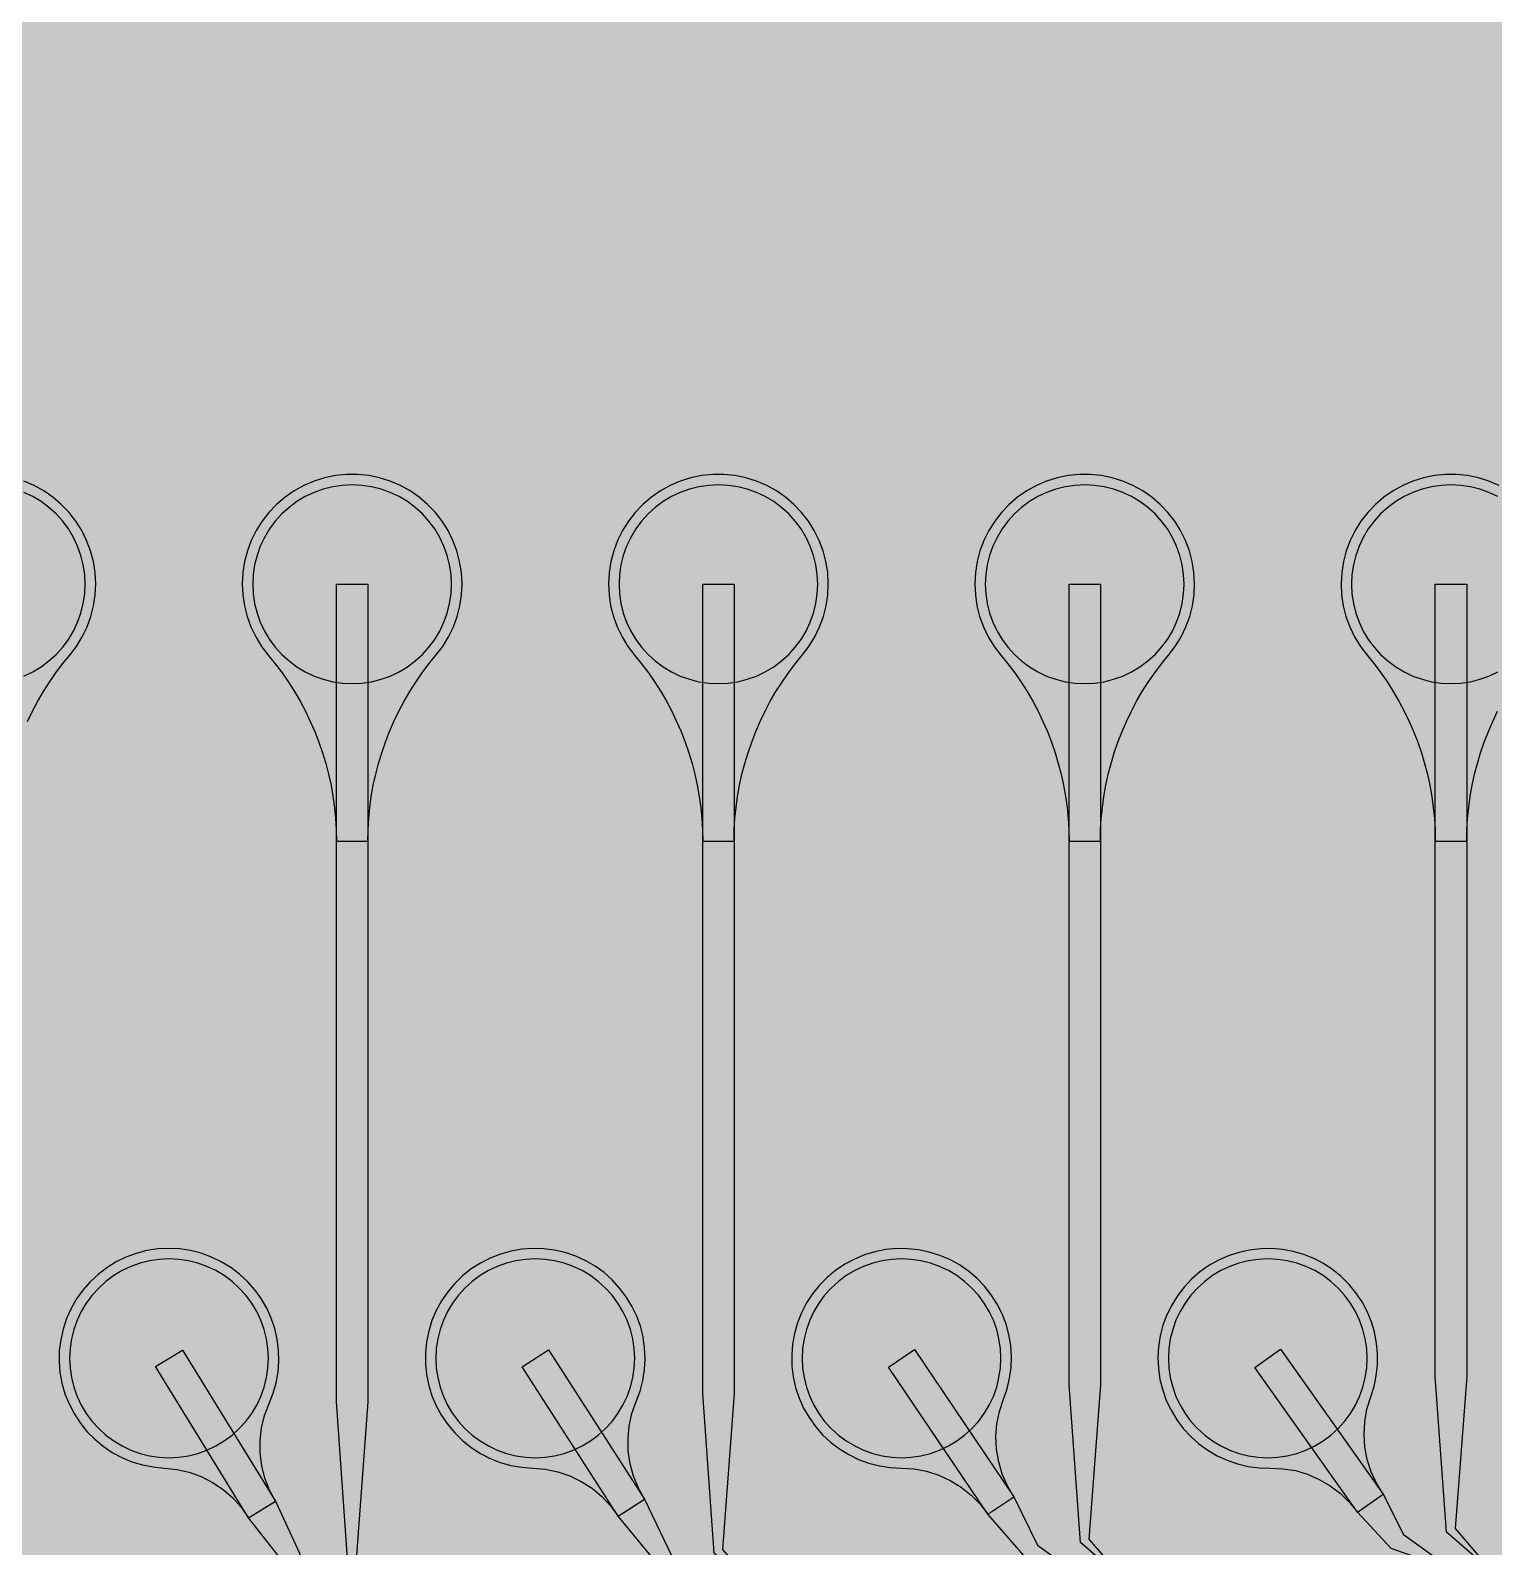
# Model space of a CAD drawing. Header units: metres. Extents: x -7220 to 10980, y -29667 to 1833.
# Drawn here: x 4485 to 5884, y -26963 to -25513 of the extents above; entities that cross this region are included whole.
import ezdxf

# ---------------------------------------------------------------- set-up
doc = ezdxf.new("R2010")
doc.units = ezdxf.units.M
for name, color, linetype in [('Metal1', 4, 'CONTINUOUS'), ('Polyimide', 7, 'CONTINUOUS'), ('Polyimide_Negative', 5, 'CONTINUOUS')]:
    doc.layers.add(name, color=color, linetype=linetype)

msp = doc.modelspace()

# ---------------------------------------------------------------- hatches: boundary and pattern name
at = {"layer": 'Polyimide'}
msp.add_hatch(color=7, dxfattribs=at).paths.add_polyline_path([(4099.4, -13861.6), (4142.6, -14152.8), (4214.2, -14438.4), (4313.4, -14715.5), (4439.2, -14981.7), (4590.6, -15234.2), (4766, -15470.7), (4963.7, -15688.8), (5181.8, -15886.5), (5418.3, -16061.9), (5670.8, -16213.3), (5936.9, -16339.1), (6214.1, -16438.3), (6499.7, -16509.9), (6790.9, -16553.1), (7085, -16567.5), (9980.4, -16567.5), (10058.8, -16571.4), (10136.4, -16582.9), (10212.6, -16601.9), (10286.5, -16628.4), (10357.5, -16662), (10424.8, -16702.3), (10487.9, -16749.1), (10546.1, -16801.8), (10598.8, -16860), (10645.6, -16923), (10685.9, -16990.4), (10719.5, -17061.4), (10745.9, -17135.3), (10765, -17211.4), (10776.5, -17289.1), (10780.4, -17367.5), (10780.4, -21957.3), (10741.6, -22012.9), (10706, -22070.6), (10673.6, -22130.1), (10644.5, -22191.4), (10618.9, -22254.2), (10596.8, -22318.2), (10578.3, -22383.5), (10563.4, -22449.6), (10552.2, -22516.5), (10544.7, -22583.8), (10541, -22651.5), (10541, -22719.3), (10544.7, -22787), (10552.2, -22854.4), (10563.4, -22921.2), (10578.3, -22987.4), (10596.8, -23052.6), (10618.9, -23116.7), (10644.5, -23179.5), (10673.6, -23240.7), (10706, -23300.3), (10741.6, -23357.9), (10780.4, -23413.5), (10780.4, -28667.5), (10776.5, -28745.9), (10765, -28823.6), (10745.9, -28899.7), (10719.5, -28973.6), (10685.9, -29044.6), (10645.6, -29112), (10598.8, -29175), (10546.1, -29233.2), (10487.9, -29285.9), (10424.8, -29332.7), (10357.5, -29373), (10286.5, -29406.6), (10212.6, -29433.1), (10136.4, -29452.1), (10058.8, -29463.6), (9980.4, -29467.5), (-6219.6, -29467.5), (-6298, -29463.6), (-6375.7, -29452.1), (-6451.9, -29433.1), (-6525.8, -29406.6), (-6596.7, -29373), (-6664.1, -29332.7), (-6727.1, -29285.9), (-6785.3, -29233.2), (-6838, -29175), (-6884.8, -29112), (-6925.2, -29044.6), (-6958.7, -28973.6), (-6985.2, -28899.7), (-7004.3, -28823.6), (-7015.8, -28745.9), (-7019.6, -28667.5), (-7019.6, -23426.3), (-6979.4, -23370.1), (-6942.3, -23311.6), (-6908.7, -23251.2), (-6878.5, -23189), (-6851.8, -23125.1), (-6828.8, -23059.9), (-6809.5, -22993.4), (-6794, -22926), (-6782.4, -22857.8), (-6774.6, -22789.1), (-6770.7, -22720), (-6770.7, -22650.8), (-6774.6, -22581.8), (-6782.4, -22513), (-6794, -22444.8), (-6809.5, -22377.4), (-6828.8, -22311), (-6851.8, -22245.7), (-6878.5, -22181.9), (-6908.7, -22119.7), (-6942.3, -22059.2), (-6979.4, -22000.8), (-7019.6, -21944.5), (-7019.6, -17367.5), (-7015.8, -17289.1), (-7004.3, -17211.4), (-6985.2, -17135.3), (-6958.7, -17061.4), (-6925.2, -16990.4), (-6884.8, -16923), (-6838, -16860), (-6785.3, -16801.8), (-6727.1, -16749.1), (-6664.1, -16702.3), (-6596.7, -16662), (-6525.8, -16628.4), (-6451.9, -16601.9), (-6375.7, -16582.9), (-6298, -16571.4), (-6219.6, -16567.5), (-3314, -16567.5), (-3019.9, -16553.1), (-2728.7, -16509.9), (-2443.1, -16438.3), (-2165.9, -16339.1), (-1899.8, -16213.3), (-1647.3, -16061.9), (-1410.8, -15886.5), (-1192.7, -15688.8), (-995, -15470.7), (-819.6, -15234.2), (-668.2, -14981.7), (-542.4, -14715.5), (-443.2, -14438.4), (-371.6, -14152.8), (-328.4, -13861.6), (-314, -13567.5), (-314, -13373.5), (-317.5, -13328.1), (-327.7, -13283.8), (-344.6, -13241.5), (-367.6, -13202.3), (-396.4, -13167), (-430.1, -13136.5), (-468, -13111.4), (-509.3, -13092.3), (-509.3, -13092.3), (-578.2, -13061.3), (-642.2, -13021.2), (-700.3, -12973), (-751.3, -12917.3), (-794.4, -12855.3), (-828.7, -12788.1), (-853.7, -12716.8), (-868.9, -12642.8), (-874, -12567.5), (-868.9, -12492.2), (-853.7, -12418.2), (-828.7, -12346.9), (-794.4, -12279.7), (-751.3, -12217.7), (-700.3, -12162), (-642.2, -12113.8), (-578.2, -12073.7), (-509.3, -12042.7), (-509.3, -12042.7), (-468, -12023.6), (-430.1, -11998.5), (-396.4, -11968), (-367.6, -11932.7), (-344.6, -11893.5), (-327.7, -11851.2), (-317.5, -11806.9), (-314, -11761.5), (-314, -11074.3), (-317.5, -11028.9), (-327.7, -10984.6), (-344.6, -10942.4), (-367.6, -10903.1), (-396.4, -10867.8), (-430.1, -10837.3), (-468, -10812.2), (-509.3, -10793.2), (-509.3, -10793.2), (-578.2, -10762.1), (-642.2, -10722.1), (-700.3, -10673.8), (-751.3, -10618.1), (-794.4, -10556.1), (-828.7, -10488.9), (-853.7, -10417.6), (-868.9, -10343.7), (-874, -10268.3), (-868.9, -10193), (-853.7, -10119), (-828.7, -10047.8), (-794.4, -9980.5), (-751.3, -9918.5), (-700.3, -9862.9), (-642.2, -9814.6), (-578.2, -9774.6), (-509.3, -9743.5), (-509.3, -9743.5), (-468, -9724.5), (-430.1, -9699.4), (-396.4, -9668.8), (-367.6, -9633.5), (-344.6, -9594.3), (-327.7, -9552), (-317.5, -9507.7), (-314, -9462.4), (-314, -8775.1), (-317.5, -8729.8), (-327.7, -8685.5), (-344.6, -8643.2), (-367.6, -8604), (-396.4, -8568.7), (-430.1, -8538.1), (-468, -8513), (-509.3, -8494), (-509.3, -8494), (-578.2, -8462.9), (-642.2, -8422.9), (-700.3, -8374.6), (-751.3, -8319), (-794.4, -8257), (-828.7, -8189.7), (-853.7, -8118.5), (-868.9, -8044.5), (-874, -7969.2), (-868.9, -7893.8), (-853.7, -7819.9), (-828.7, -7748.6), (-794.4, -7681.4), (-751.3, -7619.4), (-700.3, -7563.7), (-642.2, -7515.4), (-578.2, -7475.4), (-509.3, -7444.3), (-509.3, -7444.3), (-468, -7425.3), (-430.1, -7400.2), (-396.4, -7369.7), (-367.6, -7334.4), (-344.6, -7295.1), (-327.7, -7252.9), (-317.5, -7208.6), (-314, -7163.2), (-314, -6476), (-317.5, -6430.6), (-327.7, -6386.3), (-344.6, -6344), (-367.6, -6304.8), (-396.4, -6269.5), (-430.1, -6239), (-468, -6213.9), (-509.3, -6194.8), (-509.3, -6194.8), (-578.2, -6163.8), (-642.2, -6123.7), (-700.3, -6075.5), (-751.3, -6019.8), (-794.4, -5957.8), (-828.7, -5890.6), (-853.7, -5819.3), (-868.9, -5745.3), (-874, -5670), (-868.9, -5594.7), (-853.7, -5520.7), (-828.7, -5449.4), (-794.4, -5382.2), (-751.3, -5320.2), (-700.3, -5264.5), (-642.2, -5216.3), (-578.2, -5176.2), (-509.3, -5145.2), (-509.3, -5145.2), (-468, -5126.1), (-430.1, -5101), (-396.4, -5070.5), (-367.6, -5035.2), (-344.6, -4996), (-327.7, -4953.7), (-317.5, -4909.4), (-314, -4864), (-314, 380), (-314, 1532.5), (-269, 1532.5), (-268.8, 1525.6), (-268.1, 1518.8), (-267, 1512), (-265.4, 1505.3), (-263.4, 1498.7), (-261, 1492.3), (-258.2, 1486.1), (-254.9, 1480), (-251.3, 1474.2), (-247.3, 1468.6), (-242.9, 1463.3), (-238.2, 1458.3), (-233.2, 1453.6), (-227.9, 1449.2), (-222.3, 1445.2), (-216.5, 1441.6), (-210.4, 1438.3), (-204.2, 1435.5), (-197.8, 1433.1), (-191.2, 1431.1), (-184.5, 1429.5), (-177.7, 1428.4), (-170.9, 1427.7), (-164, 1427.5), (-157.1, 1427.7), (-150.3, 1428.4), (-143.5, 1429.5), (-136.8, 1431.1), (-130.2, 1433.1), (-123.8, 1435.5), (-117.6, 1438.3), (-111.5, 1441.6), (-105.7, 1445.2), (-100.1, 1449.2), (-94.8, 1453.6), (-89.8, 1458.3), (-85.1, 1463.3), (-80.7, 1468.6), (-76.7, 1474.2), (-73.1, 1480), (-69.8, 1486.1), (-67, 1492.3), (-64.6, 1498.7), (-62.6, 1505.3), (-61, 1512), (-59.9, 1518.8), (-59.2, 1525.6), (-59, 1532.5), (1786, 1532.5), (3835, 1532.5), (3835.2, 1539), (3835.9, 1545.6), (3836.9, 1552), (3838.4, 1558.4), (3840.3, 1564.6), (3842.6, 1570.8), (3845.3, 1576.7), (3848.4, 1582.5), (3851.9, 1588.1), (3855.7, 1593.4), (3859.8, 1598.4), (3864.3, 1603.2), (3869.1, 1607.7), (3874.1, 1611.8), (3879.4, 1615.6), (3885, 1619.1), (3890.8, 1622.2), (3896.7, 1624.9), (3902.9, 1627.2), (3909.1, 1629.1), (3915.5, 1630.6), (3921.9, 1631.6), (3928.5, 1632.3), (3935, 1632.5), (3941.5, 1632.3), (3948.1, 1631.6), (3954.5, 1630.6), (3960.9, 1629.1), (3967.1, 1627.2), (3973.3, 1624.9), (3979.2, 1622.2), (3985, 1619.1), (3990.6, 1615.6), (3995.9, 1611.8), (4000.9, 1607.7), (4005.7, 1603.2), (4010.2, 1598.4), (4014.3, 1593.4), (4018.1, 1588.1), (4021.6, 1582.5), (4024.7, 1576.7), (4027.4, 1570.8), (4029.7, 1564.6), (4031.6, 1558.4), (4033.1, 1552), (4034.1, 1545.6), (4034.8, 1539), (4035, 1532.5), (4085, 1532.5), (4085, 380), (4085, 330), (4085, -4864), (4088.5, -4909.4), (4098.7, -4953.7), (4115.6, -4996), (4138.6, -5035.2), (4167.4, -5070.5), (4201.1, -5101), (4239, -5126.1), (4280.3, -5145.2), (4280.3, -5145.2), (4349.2, -5176.2), (4413.2, -5216.3), (4471.3, -5264.5), (4522.3, -5320.2), (4565.4, -5382.2), (4599.7, -5449.4), (4624.7, -5520.7), (4639.9, -5594.7), (4645, -5670), (4639.9, -5745.3), (4624.7, -5819.3), (4599.7, -5890.6), (4565.4, -5957.8), (4522.3, -6019.8), (4471.3, -6075.5), (4413.2, -6123.7), (4349.2, -6163.8), (4280.3, -6194.8), (4239, -6213.9), (4201.1, -6239), (4167.4, -6269.5), (4138.6, -6304.8), (4115.6, -6344), (4098.7, -6386.3), (4088.5, -6430.6), (4085, -6476), (4085, -13567.5), (4099.4, -13861.6)])

# ---------------------------------------------------------------- linework, layer by layer
at = {"layer": 'Metal1'}
for points in [[(1973.9, -18191.7), (1973.9, -28286.6), (2003.3, -28316), (9372.5, -28316), (9401.9, -28286.6), (9401.9, -27007.4), (9372.5, -26978), (5872.5, -26978), (5838.7, -26948.7), (5827.9, -26800), (5827.9, -26042.5), (5857.9, -26042.5), (5857.9, -26800), (5847, -26945.3), (5873.3, -26976), (9373.3, -26976), (9403.9, -27006.6), (9403.9, -28287.4), (9373.3, -28318), (2002.5, -28318), (1971.9, -28287.4), (1971.9, -18191.7)], [(1978.9, -18191.7), (1978.9, -28281.6), (2008.3, -28311), (9367.5, -28311), (9396.9, -28281.6), (9396.9, -27012.4), (9367.5, -26983), (5838.8, -26983), (5785.9, -26964.2), (5753.7, -26929.7), (5655.6, -26791.2), (5680.1, -26773.8), (5778.2, -26912.4), (5797.6, -26950.8), (5839.3, -26981), (9368.3, -26981), (9398.9, -27011.6), (9398.9, -28282.4), (9368.3, -28313), (2007.5, -28313), (1976.9, -28282.4), (1976.9, -18191.7)], [(1983.9, -18191.7), (1983.9, -28276.6), (2013.3, -28306), (9362.5, -28306), (9391.9, -28276.6), (9391.9, -27017.4), (9362.5, -26988), (5522.5, -26988), (5488.8, -26958.7), (5477.9, -26808), (5477.9, -26042.5), (5507.9, -26042.5), (5507.9, -26808), (5497, -26955.3), (5523.3, -26986), (9363.3, -26986), (9393.9, -27016.6), (9393.9, -28277.4), (9363.3, -28308), (2012.5, -28308), (1981.9, -28277.4), (1981.9, -18191.7)], [(1988.9, -18191.7), (1988.9, -28271.6), (2018.3, -28301), (9357.5, -28301), (9386.9, -28271.6), (9386.9, -27022.4), (9357.5, -26993), (5488.8, -26993), (5436.8, -26973.3), (5400.3, -26931.6), (5305.4, -26790.9), (5330.3, -26774.1), (5425.2, -26914.8), (5447.8, -26961), (5489.3, -26991), (9358.3, -26991), (9388.9, -27021.6), (9388.9, -28272.4), (9358.3, -28303), (2017.5, -28303), (1986.9, -28272.4), (1986.9, -18191.7)], [(1993.9, -18191.7), (1993.9, -28266.6), (2023.3, -28296), (9352.5, -28296), (9381.9, -28266.6), (9381.9, -27027.4), (9352.5, -26998), (5172.5, -26998), (5138.8, -26968.7), (5127.9, -26816), (5127.9, -26042.5), (5157.9, -26042.5), (5157.9, -26816), (5146.9, -26965.3), (5173.3, -26996), (9353.3, -26996), (9383.9, -27026.6), (9383.9, -28267.4), (9353.3, -28298), (2022.5, -28298), (1991.9, -28267.4), (1991.9, -18191.7)], [(1998.9, -18191.7), (1998.9, -28261.6), (2028.3, -28291), (9347.5, -28291), (9376.9, -28261.6), (9376.9, -27032.4), (9347.5, -27003), (5138.8, -27003), (5087.6, -26982.4), (5047.1, -26933.3), (4955.3, -26790.6), (4980.5, -26774.4), (5072.3, -26917.1), (5098.1, -26971.1), (5139.3, -27001), (9348.3, -27001), (9378.9, -27031.6), (9378.9, -28262.4), (9348.3, -28293), (2027.5, -28293), (1996.9, -28262.4), (1996.9, -18191.7)], [(2003.9, -18191.7), (2003.9, -28256.6), (2033.3, -28286), (9342.5, -28286), (9371.9, -28256.6), (9371.9, -27037.4), (9342.5, -27008), (4822.5, -27008), (4788.8, -26978.7), (4777.9, -26824), (4777.9, -26042.5), (4807.9, -26042.5), (4807.9, -26824), (4796.9, -26975.3), (4823.3, -27006), (9343.3, -27006), (9373.9, -27036.6), (9373.9, -28257.4), (9343.3, -28288), (2032.5, -28288), (2001.9, -28257.4), (2001.9, -18191.7)], [(2008.9, -18191.7), (2008.9, -28251.6), (2038.3, -28281), (9337.5, -28281), (9366.9, -28251.6), (9366.9, -27042.4), (9337.5, -27013), (4788.8, -27013), (4738.4, -26991.7), (4694, -26934.9), (4605.1, -26790.4), (4630.7, -26774.6), (4719.6, -26919.2), (4748.4, -26981.2), (4789.3, -27011), (9338.3, -27011), (9368.9, -27041.6), (9368.9, -28252.4), (9338.3, -28283), (2037.5, -28283), (2006.9, -28252.4), (2006.9, -18191.7)], [(4482.8, -26173.6), (4487.5, -26163.9), (4492.5, -26154.4), (4497.9, -26145.1), (4503.7, -26136.1), (4509.8, -26127.3), (4516.2, -26118.7), (4523, -26110.4), (4529.4, -26101.9), (4535, -26092.9), (4539.6, -26083.3), (4543.2, -26073.4), (4545.8, -26063.1), (4547.4, -26052.6), (4547.9, -26042), (4547.3, -26031.4), (4545.6, -26020.9), (4542.9, -26010.7), (4539.2, -26000.8), (4534.5, -25991.3), (4528.9, -25982.3), (4522.4, -25973.9), (4515, -25966.2), (4507, -25959.3), (4498.3, -25953.3), (4489, -25948.2), (4479.2, -25944)], [(5889, -25948.2), (5879.2, -25944), (5869.1, -25940.8), (5858.7, -25938.7), (5848.2, -25937.6), (5837.6, -25937.6), (5827, -25938.7), (5816.6, -25940.8), (5806.5, -25944), (5796.8, -25948.2), (5787.5, -25953.3), (5778.8, -25959.3), (5770.7, -25966.2), (5763.4, -25973.9), (5756.9, -25982.3), (5751.2, -25991.3), (5746.5, -26000.8), (5742.8, -26010.7), (5740.1, -26020.9), (5738.5, -26031.4), (5737.9, -26042), (5738.4, -26052.6), (5739.9, -26063.1), (5742.5, -26073.4), (5746.1, -26083.3), (5750.8, -26092.9), (5756.3, -26101.9), (5762.7, -26110.4), (5769.5, -26118.7), (5776, -26127.3), (5782.1, -26136.1), (5787.8, -26145.1), (5793.2, -26154.4), (5798.3, -26163.9), (5802.9, -26173.6), (5807.2, -26183.4), (5811.1, -26193.4), (5814.6, -26203.6), (5817.7, -26213.9), (5820.4, -26224.2), (5822.7, -26234.7), (5824.5, -26245.3), (5826, -26255.9), (5827, -26266.6), (5827.7, -26277.3), (5827.9, -26288.1), (5857.9, -26288.1), (5857.9, -26288.1), (5858.1, -26277.3), (5858.7, -26266.6), (5859.8, -26255.9), (5861.2, -26245.3), (5863.1, -26234.7), (5865.4, -26224.2), (5868.1, -26213.9), (5871.2, -26203.6), (5874.7, -26193.4), (5878.6, -26183.4), (5882.8, -26173.6), (5887.5, -26163.9)]]:
    msp.add_lwpolyline(points, dxfattribs=at)
for points in [[(4807.9, -26288.1), (4808.1, -26277.3), (4808.7, -26266.6), (4809.8, -26255.9), (4811.2, -26245.3), (4813.1, -26234.7), (4815.4, -26224.2), (4818.1, -26213.9), (4821.2, -26203.6), (4824.7, -26193.4), (4828.6, -26183.4), (4832.8, -26173.6), (4837.5, -26163.9), (4842.5, -26154.4), (4847.9, -26145.1), (4853.7, -26136.1), (4859.8, -26127.3), (4866.2, -26118.7), (4873, -26110.4), (4879.4, -26101.9), (4885, -26092.9), (4889.6, -26083.3), (4893.2, -26073.4), (4895.8, -26063.1), (4897.4, -26052.6), (4897.9, -26042), (4897.3, -26031.4), (4895.6, -26020.9), (4892.9, -26010.7), (4889.2, -26000.8), (4884.5, -25991.3), (4878.9, -25982.3), (4872.4, -25973.9), (4865, -25966.2), (4857, -25959.3), (4848.3, -25953.3), (4839, -25948.2), (4829.2, -25944), (4819.1, -25940.8), (4808.7, -25938.7), (4798.2, -25937.6), (4787.6, -25937.6), (4777, -25938.7), (4766.6, -25940.8), (4756.5, -25944), (4746.8, -25948.2), (4737.5, -25953.3), (4728.8, -25959.3), (4720.7, -25966.2), (4713.4, -25973.9), (4706.9, -25982.3), (4701.2, -25991.3), (4696.5, -26000.8), (4692.8, -26010.7), (4690.1, -26020.9), (4688.5, -26031.4), (4687.9, -26042), (4688.4, -26052.6), (4689.9, -26063.1), (4692.5, -26073.4), (4696.1, -26083.3), (4700.8, -26092.9), (4706.3, -26101.9), (4712.7, -26110.4), (4719.5, -26118.7), (4726, -26127.3), (4732.1, -26136.1), (4737.8, -26145.1), (4743.2, -26154.4), (4748.3, -26163.9), (4752.9, -26173.6), (4757.2, -26183.4), (4761.1, -26193.4), (4764.6, -26203.6), (4767.7, -26213.9), (4770.4, -26224.2), (4772.7, -26234.7), (4774.5, -26245.3), (4776, -26255.9), (4777, -26266.6), (4777.7, -26277.3), (4777.9, -26288.1), (4807.9, -26288.1)], [(5157.9, -26288.1), (5158.1, -26277.3), (5158.7, -26266.6), (5159.8, -26255.9), (5161.2, -26245.3), (5163.1, -26234.7), (5165.4, -26224.2), (5168.1, -26213.9), (5171.2, -26203.6), (5174.7, -26193.4), (5178.6, -26183.4), (5182.8, -26173.6), (5187.5, -26163.9), (5192.5, -26154.4), (5197.9, -26145.1), (5203.7, -26136.1), (5209.8, -26127.3), (5216.2, -26118.7), (5223, -26110.4), (5229.4, -26101.9), (5235, -26092.9), (5239.6, -26083.3), (5243.2, -26073.4), (5245.8, -26063.1), (5247.4, -26052.6), (5247.9, -26042), (5247.3, -26031.4), (5245.6, -26020.9), (5242.9, -26010.7), (5239.2, -26000.8), (5234.5, -25991.3), (5228.9, -25982.3), (5222.4, -25973.9), (5215, -25966.2), (5207, -25959.3), (5198.3, -25953.3), (5189, -25948.2), (5179.2, -25944), (5169.1, -25940.8), (5158.7, -25938.7), (5148.2, -25937.6), (5137.6, -25937.6), (5127, -25938.7), (5116.6, -25940.8), (5106.5, -25944), (5096.8, -25948.2), (5087.5, -25953.3), (5078.8, -25959.3), (5070.7, -25966.2), (5063.4, -25973.9), (5056.9, -25982.3), (5051.2, -25991.3), (5046.5, -26000.8), (5042.8, -26010.7), (5040.1, -26020.9), (5038.5, -26031.4), (5037.9, -26042), (5038.4, -26052.6), (5039.9, -26063.1), (5042.5, -26073.4), (5046.1, -26083.3), (5050.8, -26092.9), (5056.3, -26101.9), (5062.7, -26110.4), (5069.5, -26118.7), (5076, -26127.3), (5082.1, -26136.1), (5087.8, -26145.1), (5093.2, -26154.4), (5098.3, -26163.9), (5102.9, -26173.6), (5107.2, -26183.4), (5111.1, -26193.4), (5114.6, -26203.6), (5117.7, -26213.9), (5120.4, -26224.2), (5122.7, -26234.7), (5124.5, -26245.3), (5126, -26255.9), (5127, -26266.6), (5127.7, -26277.3), (5127.9, -26288.1), (5157.9, -26288.1)], [(5507.9, -26288.1), (5508.1, -26277.3), (5508.7, -26266.6), (5509.8, -26255.9), (5511.2, -26245.3), (5513.1, -26234.7), (5515.4, -26224.2), (5518.1, -26213.9), (5521.2, -26203.6), (5524.7, -26193.4), (5528.6, -26183.4), (5532.8, -26173.6), (5537.5, -26163.9), (5542.5, -26154.4), (5547.9, -26145.1), (5553.7, -26136.1), (5559.8, -26127.3), (5566.2, -26118.7), (5573, -26110.4), (5579.4, -26101.9), (5585, -26092.9), (5589.6, -26083.3), (5593.2, -26073.4), (5595.8, -26063.1), (5597.4, -26052.6), (5597.9, -26042), (5597.3, -26031.4), (5595.6, -26020.9), (5592.9, -26010.7), (5589.2, -26000.8), (5584.5, -25991.3), (5578.9, -25982.3), (5572.4, -25973.9), (5565, -25966.2), (5557, -25959.3), (5548.3, -25953.3), (5539, -25948.2), (5529.2, -25944), (5519.1, -25940.8), (5508.7, -25938.7), (5498.2, -25937.6), (5487.6, -25937.6), (5477, -25938.7), (5466.6, -25940.8), (5456.5, -25944), (5446.8, -25948.2), (5437.5, -25953.3), (5428.8, -25959.3), (5420.7, -25966.2), (5413.4, -25973.9), (5406.9, -25982.3), (5401.2, -25991.3), (5396.5, -26000.8), (5392.8, -26010.7), (5390.1, -26020.9), (5388.5, -26031.4), (5387.9, -26042), (5388.4, -26052.6), (5389.9, -26063.1), (5392.5, -26073.4), (5396.1, -26083.3), (5400.8, -26092.9), (5406.3, -26101.9), (5412.7, -26110.4), (5419.5, -26118.7), (5426, -26127.3), (5432.1, -26136.1), (5437.8, -26145.1), (5443.2, -26154.4), (5448.3, -26163.9), (5452.9, -26173.6), (5457.2, -26183.4), (5461.1, -26193.4), (5464.6, -26203.6), (5467.7, -26213.9), (5470.4, -26224.2), (5472.7, -26234.7), (5474.5, -26245.3), (5476, -26255.9), (5477, -26266.6), (5477.7, -26277.3), (5477.9, -26288.1), (5507.9, -26288.1)], [(4719.6, -26919.2), (4713.8, -26908.4), (4709.5, -26897.1), (4706.5, -26885.3), (4705, -26873.2), (4704.9, -26861), (4706.4, -26848.9), (4709.3, -26837.1), (4713.6, -26825.7), (4717.4, -26815.9), (4720.3, -26805.8), (4722.1, -26795.5), (4722.8, -26785), (4722.6, -26774.6), (4721.3, -26764.2), (4718.9, -26754), (4715.6, -26744), (4711.3, -26734.5), (4706, -26725.4), (4699.9, -26716.9), (4692.9, -26709.1), (4685.2, -26702), (4676.9, -26695.6), (4667.9, -26690.2), (4658.5, -26685.7), (4648.6, -26682.1), (4638.5, -26679.5), (4628.1, -26678), (4617.6, -26677.5), (4607.2, -26678), (4596.8, -26679.6), (4586.6, -26682.3), (4576.8, -26685.9), (4567.4, -26690.4), (4558.5, -26695.9), (4550.1, -26702.3), (4542.5, -26709.4), (4535.6, -26717.3), (4529.5, -26725.8), (4524.3, -26734.9), (4520, -26744.5), (4516.7, -26754.5), (4514.4, -26764.7), (4513.1, -26775.1), (4512.9, -26785.6), (4513.7, -26796), (4515.6, -26806.3), (4518.5, -26816.4), (4522.4, -26826.1), (4527.2, -26835.4), (4532.9, -26844.2), (4539.5, -26852.4), (4546.9, -26859.8), (4554.9, -26866.5), (4563.6, -26872.4), (4572.8, -26877.3), (4582.5, -26881.4), (4592.5, -26884.4), (4602.8, -26886.4), (4613.3, -26887.4), (4625.4, -26888.7), (4637.2, -26891.4), (4648.7, -26895.6), (4659.6, -26901.1), (4669.7, -26907.9), (4678.9, -26915.9), (4687, -26924.9), (4694, -26934.9), (4719.6, -26919.2)], [(5072.3, -26917.1), (5066.4, -26906.5), (5061.7, -26895.2), (5058.5, -26883.5), (5056.8, -26871.4), (5056.5, -26859.2), (5057.7, -26847.1), (5060.3, -26835.2), (5064.4, -26823.7), (5068.1, -26813.9), (5070.7, -26803.8), (5072.3, -26793.4), (5072.9, -26782.9), (5072.4, -26772.5), (5070.9, -26762.1), (5068.3, -26751.9), (5064.8, -26742.1), (5060.3, -26732.6), (5054.8, -26723.7), (5048.5, -26715.3), (5041.4, -26707.6), (5033.6, -26700.6), (5025.1, -26694.5), (5016.1, -26689.2), (5006.5, -26684.9), (4996.6, -26681.5), (4986.4, -26679.1), (4976, -26677.8), (4965.5, -26677.5), (4955.1, -26678.3), (4944.7, -26680.1), (4934.6, -26682.9), (4924.9, -26686.7), (4915.5, -26691.5), (4906.7, -26697.1), (4898.5, -26703.7), (4891, -26711), (4884.3, -26719), (4878.3, -26727.6), (4873.3, -26736.8), (4869.2, -26746.5), (4866.1, -26756.5), (4864.1, -26766.8), (4863, -26777.2), (4863, -26787.7), (4864, -26798.1), (4866.1, -26808.4), (4869.2, -26818.4), (4873.3, -26828), (4878.3, -26837.2), (4884.2, -26845.9), (4890.9, -26853.9), (4898.4, -26861.2), (4906.6, -26867.8), (4915.4, -26873.5), (4924.7, -26878.2), (4934.5, -26882.1), (4944.6, -26884.9), (4954.9, -26886.7), (4965.4, -26887.5), (4977.5, -26888.5), (4989.4, -26891), (5001, -26894.9), (5011.9, -26900.2), (5022.2, -26906.8), (5031.5, -26914.6), (5039.9, -26923.5), (5047.1, -26933.3), (5072.3, -26917.1)], [(5425.2, -26914.8), (5419, -26904.3), (5414.1, -26893.2), (5410.7, -26881.5), (5408.6, -26869.5), (5408.1, -26857.3), (5409, -26845.2), (5411.5, -26833.2), (5415.3, -26821.7), (5418.7, -26811.7), (5421.1, -26801.6), (5422.5, -26791.2), (5422.9, -26780.7), (5422.2, -26770.2), (5420.4, -26759.9), (5417.7, -26749.8), (5413.9, -26740), (5409.2, -26730.7), (5403.6, -26721.8), (5397.1, -26713.6), (5389.8, -26706), (5381.8, -26699.2), (5373.2, -26693.3), (5364, -26688.2), (5354.4, -26684.1), (5344.4, -26680.9), (5334.2, -26678.8), (5323.7, -26677.7), (5313.3, -26677.6), (5302.8, -26678.6), (5292.5, -26680.6), (5282.5, -26683.6), (5272.8, -26687.7), (5263.6, -26692.6), (5254.9, -26698.5), (5246.9, -26705.2), (5239.5, -26712.6), (5232.9, -26720.8), (5227.2, -26729.6), (5222.4, -26738.9), (5218.5, -26748.6), (5215.6, -26758.7), (5213.7, -26769), (5212.9, -26779.4), (5213.1, -26789.9), (5214.4, -26800.3), (5216.7, -26810.5), (5220, -26820.5), (5224.3, -26830.1), (5229.5, -26839.2), (5235.6, -26847.7), (5242.5, -26855.6), (5250.1, -26862.7), (5258.5, -26869.1), (5267.4, -26874.6), (5276.8, -26879.1), (5286.6, -26882.7), (5296.8, -26885.4), (5307.2, -26887), (5317.6, -26887.5), (5329.8, -26888.3), (5341.7, -26890.5), (5353.4, -26894.2), (5364.4, -26899.3), (5374.8, -26905.6), (5384.3, -26913.2), (5392.9, -26921.9), (5400.3, -26931.6), (5425.2, -26914.8)], [(5778.2, -26912.4), (5771.7, -26902), (5766.6, -26890.9), (5762.9, -26879.3), (5760.6, -26867.4), (5759.8, -26855.2), (5760.5, -26843.1), (5762.6, -26831.1), (5766.2, -26819.4), (5769.4, -26809.4), (5771.5, -26799.2), (5772.7, -26788.8), (5772.8, -26778.3), (5771.8, -26767.9), (5769.9, -26757.6), (5766.9, -26747.5), (5762.9, -26737.8), (5758, -26728.6), (5752.1, -26719.9), (5745.5, -26711.8), (5738, -26704.4), (5729.9, -26697.8), (5721.2, -26692), (5711.9, -26687.2), (5702.2, -26683.3), (5692.1, -26680.3), (5681.8, -26678.4), (5671.3, -26677.6), (5660.9, -26677.7), (5650.5, -26679), (5640.2, -26681.2), (5630.3, -26684.5), (5620.7, -26688.7), (5611.6, -26693.9), (5603, -26699.9), (5595.1, -26706.8), (5587.9, -26714.4), (5581.5, -26722.7), (5576, -26731.7), (5571.4, -26741.1), (5567.7, -26750.9), (5565.1, -26761), (5563.5, -26771.4), (5562.9, -26781.8), (5563.3, -26792.3), (5564.8, -26802.7), (5567.4, -26812.8), (5570.9, -26822.7), (5575.4, -26832.2), (5580.8, -26841.2), (5587.1, -26849.5), (5594.2, -26857.3), (5602, -26864.2), (5610.4, -26870.4), (5619.5, -26875.7), (5629, -26880), (5638.9, -26883.4), (5649.2, -26885.8), (5659.5, -26887.2), (5670, -26887.5), (5682.2, -26888), (5694.2, -26889.9), (5705.9, -26893.4), (5717.1, -26898.2), (5727.6, -26904.3), (5737.3, -26911.7), (5746, -26920.2), (5753.7, -26929.7), (5778.2, -26912.4)]]:
    msp.add_lwpolyline(points, close=True, dxfattribs=at)
at = {"layer": 'Polyimide_Negative'}
for points in [[(4479.2, -26130.3), (4487.7, -26126.3), (4495.7, -26121.5), (4503.1, -26115.9), (4510.1, -26109.7), (4516.3, -26102.8), (4521.9, -26095.3), (4526.7, -26087.3), (4530.6, -26078.9), (4533.8, -26070.1), (4536, -26061), (4537.4, -26051.8), (4537.9, -26042.5), (4537.9, -26042.5), (4537.4, -26033.2), (4536, -26024), (4533.8, -26014.9), (4530.6, -26006.1), (4526.7, -25997.7), (4521.9, -25989.7), (4516.3, -25982.2), (4510.1, -25975.3), (4503.1, -25969.1), (4495.7, -25963.5), (4487.7, -25958.7), (4479.2, -25954.7)], [(5887.7, -25958.7), (5879.2, -25954.7), (5870.5, -25951.6), (5861.4, -25949.3), (5852.2, -25948), (5842.9, -25947.5), (5833.6, -25948), (5824.3, -25949.3), (5815.3, -25951.6), (5806.5, -25954.7), (5798.1, -25958.7), (5790.1, -25963.5), (5782.6, -25969.1), (5775.7, -25975.3), (5769.4, -25982.2), (5763.9, -25989.7), (5759.1, -25997.7), (5755.1, -26006.1), (5752, -26014.9), (5749.7, -26024), (5748.3, -26033.2), (5747.9, -26042.5), (5748.3, -26051.8), (5749.7, -26061), (5752, -26070.1), (5755.1, -26078.9), (5759.1, -26087.3), (5763.9, -26095.3), (5769.4, -26102.8), (5775.7, -26109.7), (5782.6, -26115.9), (5790.1, -26121.5), (5798.1, -26126.3), (5806.5, -26130.3), (5815.3, -26133.4), (5824.3, -26135.7), (5833.6, -26137), (5842.9, -26137.5), (5852.2, -26137), (5861.4, -26135.7), (5870.5, -26133.4), (5879.2, -26130.3), (5887.7, -26126.3)]]:
    msp.add_lwpolyline(points, dxfattribs=at)
for points in [[(4887.9, -26042.5), (4887.4, -26033.2), (4886, -26024), (4883.8, -26014.9), (4880.6, -26006.1), (4876.7, -25997.7), (4871.9, -25989.7), (4866.3, -25982.2), (4860.1, -25975.3), (4853.1, -25969.1), (4845.7, -25963.5), (4837.7, -25958.7), (4829.2, -25954.7), (4820.5, -25951.6), (4811.4, -25949.3), (4802.2, -25948), (4792.9, -25947.5), (4783.6, -25948), (4774.3, -25949.3), (4765.3, -25951.6), (4756.5, -25954.7), (4748.1, -25958.7), (4740.1, -25963.5), (4732.6, -25969.1), (4725.7, -25975.3), (4719.4, -25982.2), (4713.9, -25989.7), (4709.1, -25997.7), (4705.1, -26006.1), (4702, -26014.9), (4699.7, -26024), (4698.3, -26033.2), (4697.9, -26042.5), (4698.3, -26051.8), (4699.7, -26061), (4702, -26070.1), (4705.1, -26078.9), (4709.1, -26087.3), (4713.9, -26095.3), (4719.4, -26102.8), (4725.7, -26109.7), (4732.6, -26115.9), (4740.1, -26121.5), (4748.1, -26126.3), (4756.5, -26130.3), (4765.3, -26133.4), (4774.3, -26135.7), (4783.6, -26137), (4792.9, -26137.5), (4802.2, -26137), (4811.4, -26135.7), (4820.5, -26133.4), (4829.2, -26130.3), (4837.7, -26126.3), (4845.7, -26121.5), (4853.1, -26115.9), (4860.1, -26109.7), (4866.3, -26102.8), (4871.9, -26095.3), (4876.7, -26087.3), (4880.6, -26078.9), (4883.8, -26070.1), (4886, -26061), (4887.4, -26051.8), (4887.9, -26042.5)], [(5237.9, -26042.5), (5237.4, -26033.2), (5236, -26024), (5233.8, -26014.9), (5230.6, -26006.1), (5226.7, -25997.7), (5221.9, -25989.7), (5216.3, -25982.2), (5210.1, -25975.3), (5203.1, -25969.1), (5195.7, -25963.5), (5187.7, -25958.7), (5179.2, -25954.7), (5170.5, -25951.6), (5161.4, -25949.3), (5152.2, -25948), (5142.9, -25947.5), (5133.6, -25948), (5124.3, -25949.3), (5115.3, -25951.6), (5106.5, -25954.7), (5098.1, -25958.7), (5090.1, -25963.5), (5082.6, -25969.1), (5075.7, -25975.3), (5069.4, -25982.2), (5063.9, -25989.7), (5059.1, -25997.7), (5055.1, -26006.1), (5052, -26014.9), (5049.7, -26024), (5048.3, -26033.2), (5047.9, -26042.5), (5048.3, -26051.8), (5049.7, -26061), (5052, -26070.1), (5055.1, -26078.9), (5059.1, -26087.3), (5063.9, -26095.3), (5069.4, -26102.8), (5075.7, -26109.7), (5082.6, -26115.9), (5090.1, -26121.5), (5098.1, -26126.3), (5106.5, -26130.3), (5115.3, -26133.4), (5124.3, -26135.7), (5133.6, -26137), (5142.9, -26137.5), (5152.2, -26137), (5161.4, -26135.7), (5170.5, -26133.4), (5179.2, -26130.3), (5187.7, -26126.3), (5195.7, -26121.5), (5203.1, -26115.9), (5210.1, -26109.7), (5216.3, -26102.8), (5221.9, -26095.3), (5226.7, -26087.3), (5230.6, -26078.9), (5233.8, -26070.1), (5236, -26061), (5237.4, -26051.8), (5237.9, -26042.5)], [(5587.9, -26042.5), (5587.4, -26033.2), (5586, -26024), (5583.8, -26014.9), (5580.6, -26006.1), (5576.7, -25997.7), (5571.9, -25989.7), (5566.3, -25982.2), (5560.1, -25975.3), (5553.1, -25969.1), (5545.7, -25963.5), (5537.7, -25958.7), (5529.2, -25954.7), (5520.5, -25951.6), (5511.4, -25949.3), (5502.2, -25948), (5492.9, -25947.5), (5483.6, -25948), (5474.3, -25949.3), (5465.3, -25951.6), (5456.5, -25954.7), (5448.1, -25958.7), (5440.1, -25963.5), (5432.6, -25969.1), (5425.7, -25975.3), (5419.4, -25982.2), (5413.9, -25989.7), (5409.1, -25997.7), (5405.1, -26006.1), (5402, -26014.9), (5399.7, -26024), (5398.3, -26033.2), (5397.9, -26042.5), (5398.3, -26051.8), (5399.7, -26061), (5402, -26070.1), (5405.1, -26078.9), (5409.1, -26087.3), (5413.9, -26095.3), (5419.4, -26102.8), (5425.7, -26109.7), (5432.6, -26115.9), (5440.1, -26121.5), (5448.1, -26126.3), (5456.5, -26130.3), (5465.3, -26133.4), (5474.3, -26135.7), (5483.6, -26137), (5492.9, -26137.5), (5502.2, -26137), (5511.4, -26135.7), (5520.5, -26133.4), (5529.2, -26130.3), (5537.7, -26126.3), (5545.7, -26121.5), (5553.1, -26115.9), (5560.1, -26109.7), (5566.3, -26102.8), (5571.9, -26095.3), (5576.7, -26087.3), (5580.6, -26078.9), (5583.8, -26070.1), (5586, -26061), (5587.4, -26051.8), (5587.9, -26042.5)], [(4712.9, -26782.5), (4712.4, -26773.2), (4711, -26764), (4708.8, -26754.9), (4705.6, -26746.1), (4701.7, -26737.7), (4696.9, -26729.7), (4691.3, -26722.2), (4685.1, -26715.3), (4678.1, -26709.1), (4670.7, -26703.5), (4662.7, -26698.7), (4654.2, -26694.7), (4645.5, -26691.6), (4636.4, -26689.3), (4627.2, -26688), (4617.9, -26687.5), (4608.6, -26688), (4599.3, -26689.3), (4590.3, -26691.6), (4581.5, -26694.7), (4573.1, -26698.7), (4565.1, -26703.5), (4557.6, -26709.1), (4550.7, -26715.3), (4544.4, -26722.2), (4538.9, -26729.7), (4534.1, -26737.7), (4530.1, -26746.1), (4527, -26754.9), (4524.7, -26764), (4523.3, -26773.2), (4522.9, -26782.5), (4523.3, -26791.8), (4524.7, -26801), (4527, -26810.1), (4530.1, -26818.9), (4534.1, -26827.3), (4538.9, -26835.3), (4544.4, -26842.8), (4550.7, -26849.7), (4557.6, -26855.9), (4565.1, -26861.5), (4573.1, -26866.3), (4581.5, -26870.3), (4590.3, -26873.4), (4599.3, -26875.7), (4608.6, -26877), (4617.9, -26877.5), (4627.2, -26877), (4636.4, -26875.7), (4645.5, -26873.4), (4654.2, -26870.3), (4662.7, -26866.3), (4670.7, -26861.5), (4678.1, -26855.9), (4685.1, -26849.7), (4691.3, -26842.8), (4696.9, -26835.3), (4701.7, -26827.3), (4705.6, -26818.9), (4708.8, -26810.1), (4711, -26801), (4712.4, -26791.8), (4712.9, -26782.5)], [(5062.9, -26782.5), (5062.4, -26773.2), (5061, -26764), (5058.8, -26754.9), (5055.6, -26746.1), (5051.7, -26737.7), (5046.9, -26729.7), (5041.3, -26722.2), (5035.1, -26715.3), (5028.1, -26709.1), (5020.7, -26703.5), (5012.7, -26698.7), (5004.2, -26694.7), (4995.5, -26691.6), (4986.4, -26689.3), (4977.2, -26688), (4967.9, -26687.5), (4958.6, -26688), (4949.3, -26689.3), (4940.3, -26691.6), (4931.5, -26694.7), (4923.1, -26698.7), (4915.1, -26703.5), (4907.6, -26709.1), (4900.7, -26715.3), (4894.4, -26722.2), (4888.9, -26729.7), (4884.1, -26737.7), (4880.1, -26746.1), (4877, -26754.9), (4874.7, -26764), (4873.3, -26773.2), (4872.9, -26782.5), (4873.3, -26791.8), (4874.7, -26801), (4877, -26810.1), (4880.1, -26818.9), (4884.1, -26827.3), (4888.9, -26835.3), (4894.4, -26842.8), (4900.7, -26849.7), (4907.6, -26855.9), (4915.1, -26861.5), (4923.1, -26866.3), (4931.5, -26870.3), (4940.3, -26873.4), (4949.3, -26875.7), (4958.6, -26877), (4967.9, -26877.5), (4977.2, -26877), (4986.4, -26875.7), (4995.5, -26873.4), (5004.2, -26870.3), (5012.7, -26866.3), (5020.7, -26861.5), (5028.1, -26855.9), (5035.1, -26849.7), (5041.3, -26842.8), (5046.9, -26835.3), (5051.7, -26827.3), (5055.6, -26818.9), (5058.8, -26810.1), (5061, -26801), (5062.4, -26791.8), (5062.9, -26782.5)], [(5412.9, -26782.5), (5412.4, -26773.2), (5411, -26764), (5408.8, -26754.9), (5405.6, -26746.1), (5401.7, -26737.7), (5396.9, -26729.7), (5391.3, -26722.2), (5385.1, -26715.3), (5378.1, -26709.1), (5370.7, -26703.5), (5362.7, -26698.7), (5354.2, -26694.7), (5345.5, -26691.6), (5336.4, -26689.3), (5327.2, -26688), (5317.9, -26687.5), (5308.6, -26688), (5299.3, -26689.3), (5290.3, -26691.6), (5281.5, -26694.7), (5273.1, -26698.7), (5265.1, -26703.5), (5257.6, -26709.1), (5250.7, -26715.3), (5244.4, -26722.2), (5238.9, -26729.7), (5234.1, -26737.7), (5230.1, -26746.1), (5227, -26754.9), (5224.7, -26764), (5223.3, -26773.2), (5222.9, -26782.5), (5223.3, -26791.8), (5224.7, -26801), (5227, -26810.1), (5230.1, -26818.9), (5234.1, -26827.3), (5238.9, -26835.3), (5244.4, -26842.8), (5250.7, -26849.7), (5257.6, -26855.9), (5265.1, -26861.5), (5273.1, -26866.3), (5281.5, -26870.3), (5290.3, -26873.4), (5299.3, -26875.7), (5308.6, -26877), (5317.9, -26877.5), (5327.2, -26877), (5336.4, -26875.7), (5345.5, -26873.4), (5354.2, -26870.3), (5362.7, -26866.3), (5370.7, -26861.5), (5378.1, -26855.9), (5385.1, -26849.7), (5391.3, -26842.8), (5396.9, -26835.3), (5401.7, -26827.3), (5405.6, -26818.9), (5408.8, -26810.1), (5411, -26801), (5412.4, -26791.8), (5412.9, -26782.5)], [(5762.9, -26782.5), (5762.4, -26773.2), (5761, -26764), (5758.8, -26754.9), (5755.6, -26746.1), (5751.7, -26737.7), (5746.9, -26729.7), (5741.3, -26722.2), (5735.1, -26715.3), (5728.1, -26709.1), (5720.7, -26703.5), (5712.7, -26698.7), (5704.2, -26694.7), (5695.5, -26691.6), (5686.4, -26689.3), (5677.2, -26688), (5667.9, -26687.5), (5658.6, -26688), (5649.3, -26689.3), (5640.3, -26691.6), (5631.5, -26694.7), (5623.1, -26698.7), (5615.1, -26703.5), (5607.6, -26709.1), (5600.7, -26715.3), (5594.4, -26722.2), (5588.9, -26729.7), (5584.1, -26737.7), (5580.1, -26746.1), (5577, -26754.9), (5574.7, -26764), (5573.3, -26773.2), (5572.9, -26782.5), (5573.3, -26791.8), (5574.7, -26801), (5577, -26810.1), (5580.1, -26818.9), (5584.1, -26827.3), (5588.9, -26835.3), (5594.4, -26842.8), (5600.7, -26849.7), (5607.6, -26855.9), (5615.1, -26861.5), (5623.1, -26866.3), (5631.5, -26870.3), (5640.3, -26873.4), (5649.3, -26875.7), (5658.6, -26877), (5667.9, -26877.5), (5677.2, -26877), (5686.4, -26875.7), (5695.5, -26873.4), (5704.2, -26870.3), (5712.7, -26866.3), (5720.7, -26861.5), (5728.1, -26855.9), (5735.1, -26849.7), (5741.3, -26842.8), (5746.9, -26835.3), (5751.7, -26827.3), (5755.6, -26818.9), (5758.8, -26810.1), (5761, -26801), (5762.4, -26791.8), (5762.9, -26782.5)]]:
    msp.add_lwpolyline(points, close=True, dxfattribs=at)

doc.saveas('drawing.dxf')
